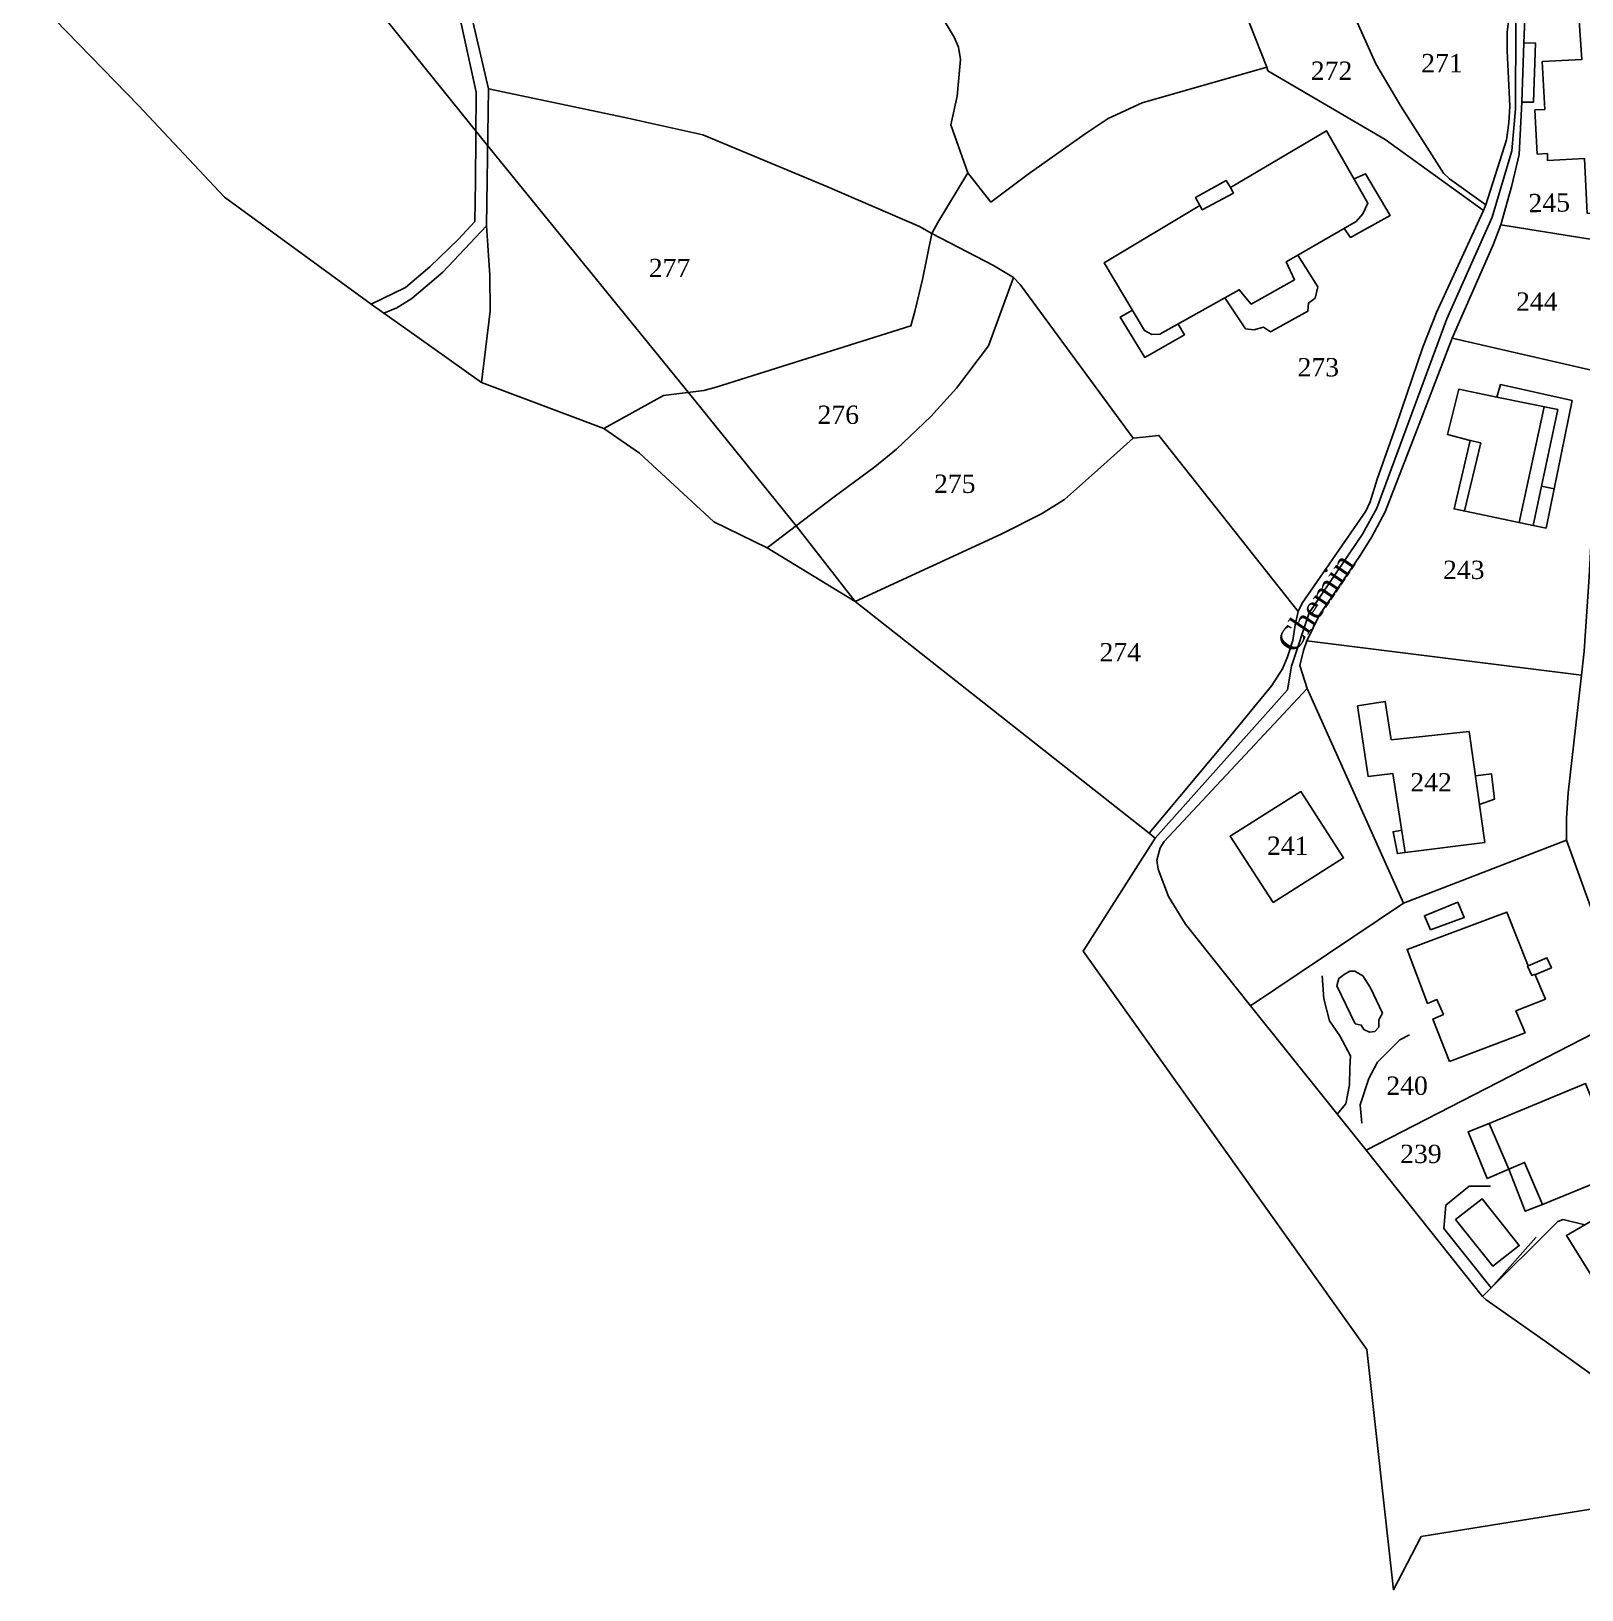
# Model space of a CAD drawing. Extents: x 1206848 to 1207690, y 6153902 to 6154624.
# Drawn here: x 1206983.6 to 1207152.9, y 6153974.8 to 6154145.1 of the extents above; entities that cross this region are included whole.
import ezdxf

# ---------------------------------------------------------------- set-up
doc = ezdxf.new("R2010")
doc.units = 0
doc.linetypes.add('CONTINU', pattern=[0])
for name, color, linetype in [('1LIEUDIT', 7, 'CONTINU'), ('1PARCELLE', 7, 'CONTINU'), ('1SECTION', 7, 'CONTINU'), ('1SUBDSECT', 7, 'CONTINU'), ('1ZONCOMM', 7, 'CONTINU'), ('3BATIDUR', 7, 'CONTINU'), ('3BATILEGER', 7, 'CONTINU'), ('3CHEMIN', 7, 'CONTINU'), ('3FISCLINE', 7, 'CONTINUOUS'), ('3GAZODUC', 7, 'CONTINU'), ('3PARCELLETEX', 7, 'CONTINU'), ('3PISCINE', 7, 'CONTINUOUS'), ('3TOPOLINE', 7, 'CONTINU'), ('3ZONCOMMTEX', 7, 'CONTINU')]:
    doc.layers.add(name, color=color, linetype=linetype)
doc.styles.get("Standard").update_dxf_attribs({"font": 'Times New Roman'})

msp = doc.modelspace()

# ---------------------------------------------------------------- linework, layer by layer
at = {"layer": '1LIEUDIT'}
msp.add_lwpolyline([(1207159.28, 6153984.48), (1207135.35, 6153980.63), (1207132.33, 6153974.81), (1207129.42, 6154001.06), (1207098.43, 6154044.59), (1207106.31, 6154056.93), (1207105.66, 6154057.47), (1207073.56, 6154082.78), (1207063.96, 6154088.63), (1207058.12, 6154091.48), (1207050.01, 6154098.99), (1207046.11, 6154101.66), (1207032.74, 6154106.7), (1207025.7, 6154111.71), (1207022.09, 6154114.28), (1207020.72, 6154115.26), (1207004.69, 6154126.94), (1206995.31, 6154136.96), (1206983.59, 6154149.03)], dxfattribs=at)
at = {"layer": '1PARCELLE'}
for points in [[(1207144.05, 6154123.91), (1207157.88, 6154121.71), (1207161.01, 6154121.29), (1207161.18, 6154121.63), (1207162.1, 6154125.1), (1207162.58, 6154127.61), (1207162.87, 6154131.39), (1207162.82, 6154133.27), (1207162.63, 6154135.44), (1207161.1, 6154147.08), (1207159.25, 6154160), (1207154.71, 6154158.11), (1207154.47, 6154158.29), (1207153.92, 6154157.84), (1207150.31, 6154153.75), (1207146.88, 6154148.35), (1207146.59, 6154147.6), (1207146.66, 6154146.49), (1207146.54, 6154143.76), (1207146.32, 6154137.33), (1207146.05, 6154131.61), (1207145.25, 6154128.23), (1207144.05, 6154123.91)], [(1207138.98, 6154153.84), (1207137.66, 6154153.55), (1207125.65, 6154152.09), (1207130.38, 6154141.51), (1207133.13, 6154136.88), (1207137.79, 6154129.55), (1207138.44, 6154128.94), (1207142.42, 6154126.1), (1207144.65, 6154133.21), (1207144.9, 6154135.05), (1207145.03, 6154136.89), (1207144.72, 6154142.91), (1207144.74, 6154144.98), (1207145.01, 6154147.22), (1207145.61, 6154149.82), (1207143.2, 6154149.01), (1207142.41, 6154148.92), (1207141.51, 6154149.17), (1207140.69, 6154150.16), (1207138.98, 6154153.84)], [(1207125.65, 6154152.09), (1207130.38, 6154141.51), (1207133.13, 6154136.88), (1207137.79, 6154129.55), (1207138.44, 6154128.94), (1207142.42, 6154126.1), (1207142.15, 6154125.48), (1207131.42, 6154133.23), (1207118.62, 6154140.74), (1207118.51, 6154141.14), (1207114.71, 6154150.74), (1207125.65, 6154152.09)], [(1207081.91, 6154122.97), (1207088.66, 6154119.47), (1207090.83, 6154118.18), (1207091.57, 6154117.39), (1207103.89, 6154100.6), (1207106.71, 6154100.92), (1207121.93, 6154081.69), (1207122.35, 6154082.57), (1207129.29, 6154092.63), (1207129.79, 6154093.66), (1207130.55, 6154096.12), (1207132.56, 6154101.89), (1207135.54, 6154110.55), (1207137.02, 6154114.35), (1207142.15, 6154125.48), (1207131.42, 6154133.23), (1207118.62, 6154140.74), (1207118.51, 6154141.14), (1207104.9, 6154137.23), (1207101.18, 6154135.53), (1207098.66, 6154133.87), (1207092.43, 6154129.46), (1207088.37, 6154126.4), (1207085.85, 6154129.59), (1207082.59, 6154124.18), (1207081.91, 6154122.97)], [(1207032.74, 6154106.7), (1207033.71, 6154114.47), (1207033.66, 6154118.42), (1207033.29, 6154123.81), (1207033.5, 6154138.77), (1207048.4, 6154135.64), (1207056.92, 6154133.74), (1207070.44, 6154128.11), (1207080.56, 6154123.72), (1207081.91, 6154122.97), (1207080.91, 6154117.95), (1207080.08, 6154114.44), (1207079.63, 6154112.9), (1207058.38, 6154106.2), (1207057.01, 6154105.83), (1207052.61, 6154105.26), (1207046.11, 6154101.66), (1207032.74, 6154106.7)], [(1207081.91, 6154122.97), (1207080.91, 6154117.95), (1207080.08, 6154114.44), (1207079.63, 6154112.9), (1207058.38, 6154106.2), (1207057.01, 6154105.83), (1207052.61, 6154105.26), (1207046.11, 6154101.66), (1207050.01, 6154098.99), (1207058.12, 6154091.48), (1207063.96, 6154088.63), (1207071.26, 6154094.22), (1207075.68, 6154097.49), (1207078.07, 6154099.42), (1207081.81, 6154102.97), (1207084.63, 6154106.08), (1207088.11, 6154110.7), (1207090.83, 6154118.18), (1207088.66, 6154119.47), (1207081.91, 6154122.97)], [(1207138.74, 6154111.55), (1207143.22, 6154121.72), (1207144.05, 6154123.91), (1207157.88, 6154121.71), (1207156.69, 6154115.69), (1207155.03, 6154107.78), (1207138.74, 6154111.55)], [(1207063.96, 6154088.63), (1207071.26, 6154094.22), (1207075.68, 6154097.49), (1207078.07, 6154099.42), (1207081.81, 6154102.97), (1207084.63, 6154106.08), (1207088.11, 6154110.7), (1207090.83, 6154118.18), (1207091.57, 6154117.39), (1207103.89, 6154100.6), (1207099.99, 6154097.13), (1207096.42, 6154093.91), (1207093.89, 6154092.36), (1207089.48, 6154090.12), (1207073.56, 6154082.78), (1207063.96, 6154088.63)], [(1207138.74, 6154111.55), (1207155.03, 6154107.78), (1207154.86, 6154105.7), (1207154.49, 6154100.44), (1207153.67, 6154085.47), (1207153.15, 6154077.33), (1207152.84, 6154074.73), (1207122.87, 6154078.48), (1207124.24, 6154081.32), (1207128.61, 6154087.67), (1207129.95, 6154089.85), (1207131.43, 6154092.58), (1207135.11, 6154102.15), (1207138.74, 6154111.55)], [(1207103.89, 6154100.6), (1207106.71, 6154100.92), (1207121.93, 6154081.69), (1207121.58, 6154080.23), (1207121.32, 6154078.52), (1207120.76, 6154076.71), (1207120.22, 6154075.42), (1207119.05, 6154073.61), (1207114.19, 6154067.71), (1207105.66, 6154057.47), (1207073.56, 6154082.78), (1207089.48, 6154090.12), (1207093.89, 6154092.36), (1207096.42, 6154093.91), (1207099.99, 6154097.13), (1207103.89, 6154100.6)], [(1207122.87, 6154078.48), (1207152.84, 6154074.73), (1207151.39, 6154061.87), (1207151.2, 6154059.11), (1207151.21, 6154056.69), (1207133.4, 6154049.83), (1207122.89, 6154073.25), (1207122.08, 6154075.77), (1207122.49, 6154077.4), (1207122.87, 6154078.48)], [(1207133.4, 6154049.83), (1207122.89, 6154073.25), (1207107.27, 6154056.57), (1207106.85, 6154055.86), (1207106.5, 6154054.5), (1207106.63, 6154053.53), (1207107.75, 6154050.54), (1207109.6, 6154047.52), (1207116.7, 6154038.62), (1207133.4, 6154049.83)], [(1207133.4, 6154049.83), (1207151.21, 6154056.69), (1207154.49, 6154047.62), (1207158.15, 6154037.64), (1207129.34, 6154022.83), (1207116.7, 6154038.62), (1207133.4, 6154049.83)], [(1207158.15, 6154037.64), (1207129.34, 6154022.83), (1207142.05, 6154006.85), (1207150.28, 6154015.03), (1207150.86, 6154015.25), (1207153.22, 6154014.67), (1207158.58, 6154017.76), (1207164.26, 6154020.94), (1207160.31, 6154031.72), (1207158.15, 6154037.64)], [(1207165.85, 6153988.03), (1207160.28, 6153993.46), (1207157.76, 6153995.59), (1207148.79, 6154002.03), (1207142.45, 6154006.49), (1207142.05, 6154006.85), (1207150.28, 6154015.03), (1207150.86, 6154015.25), (1207153.22, 6154014.67), (1207158.58, 6154017.76), (1207164.26, 6154020.94), (1207164.54, 6154019.76), (1207166.1, 6154008.38), (1207166.75, 6154003.07), (1207166.72, 6153999.97), (1207166.65, 6153997.33), (1207166.03, 6153987.86), (1207165.85, 6153988.03)]]:
    msp.add_lwpolyline(points, close=True, dxfattribs=at)
for points in [[(1207114.71, 6154150.74), (1207118.51, 6154141.14), (1207104.9, 6154137.23), (1207101.18, 6154135.53), (1207098.66, 6154133.87), (1207092.43, 6154129.46), (1207088.37, 6154126.4), (1207085.85, 6154129.59), (1207084.01, 6154134.85), (1207084.67, 6154137.96), (1207085.05, 6154141.99), (1207084.83, 6154143.33), (1207084.36, 6154144.42), (1207082.49, 6154147.51)], [(1206983.59, 6154149.03), (1206995.31, 6154136.96), (1207004.69, 6154126.94), (1207020.72, 6154115.26), (1207022.09, 6154114.28), (1207025.7, 6154111.71), (1207032.74, 6154106.7), (1207033.71, 6154114.47), (1207033.66, 6154118.42), (1207033.29, 6154123.81), (1207033.5, 6154138.77), (1207031.8, 6154146.13)], [(1207082.49, 6154147.51), (1207084.36, 6154144.42), (1207084.83, 6154143.33), (1207085.05, 6154141.99), (1207084.67, 6154137.96), (1207084.01, 6154134.85), (1207085.85, 6154129.59), (1207082.59, 6154124.18), (1207081.91, 6154122.97), (1207080.56, 6154123.72), (1207080.56, 6154123.72), (1207070.44, 6154128.11), (1207056.92, 6154133.74), (1207048.4, 6154135.64), (1207033.5, 6154138.77), (1207031.8, 6154146.13)]]:
    msp.add_lwpolyline(points, dxfattribs=at)
at = {"layer": '1SECTION'}
msp.add_lwpolyline([(1206983.59, 6154149.03), (1206995.31, 6154136.96), (1207004.69, 6154126.94), (1207020.72, 6154115.26), (1207022.09, 6154114.28), (1207025.7, 6154111.71), (1207032.74, 6154106.7), (1207046.11, 6154101.66), (1207050.01, 6154098.99), (1207058.12, 6154091.48), (1207063.96, 6154088.63), (1207073.56, 6154082.78), (1207105.66, 6154057.47), (1207106.31, 6154056.93), (1207098.43, 6154044.59), (1207129.42, 6154001.06), (1207132.33, 6153974.81), (1207135.35, 6153980.63), (1207159.28, 6153984.48)], dxfattribs=at)
at = {"layer": '1SUBDSECT'}
msp.add_lwpolyline([(1206983.59, 6154149.03), (1206995.31, 6154136.96), (1207004.69, 6154126.94), (1207020.72, 6154115.26), (1207022.09, 6154114.28), (1207025.7, 6154111.71), (1207032.74, 6154106.7), (1207046.11, 6154101.66), (1207050.01, 6154098.99), (1207058.12, 6154091.48), (1207063.96, 6154088.63), (1207073.56, 6154082.78), (1207105.66, 6154057.47), (1207106.31, 6154056.93), (1207098.43, 6154044.59), (1207129.42, 6154001.06), (1207132.33, 6153974.81), (1207135.35, 6153980.63), (1207159.28, 6153984.48)], dxfattribs=at)
at = {"layer": '1ZONCOMM'}
msp.add_lwpolyline([(1207106.31, 6154056.93), (1207120.75, 6154073.12), (1207121.2, 6154075.71), (1207123.11, 6154081.53), (1207128.95, 6154090.13), (1207130.51, 6154092.96), (1207138.13, 6154113.65), (1207143.11, 6154124.75), (1207145.25, 6154131.99), (1207145.63, 6154136.58), (1207145.67, 6154145.97)], dxfattribs=at)
at = {"layer": '3BATIDUR'}
for points in [[(1207148.55, 6154141.76), (1207152.9, 6154141.99), (1207152.48, 6154147.83), (1207157.11, 6154148.16), (1207157.53, 6154142.16), (1207157, 6154142.13), (1207157.75, 6154131.33), (1207159.3, 6154131.44), (1207159.72, 6154125.4), (1207153.47, 6154125.17), (1207153.16, 6154131.17), (1207149.15, 6154130.95), (1207149.12, 6154131.69), (1207148.02, 6154131.64), (1207147.76, 6154136.46), (1207148.84, 6154136.52), (1207148.55, 6154141.76)], [(1207146.54, 6154143.76), (1207147.82, 6154143.79), (1207147.59, 6154137.3), (1207146.32, 6154137.33), (1207146.54, 6154143.76)], [(1207111.19, 6154126.01), (1207100.73, 6154119.75), (1207105.13, 6154112.36), (1207105.95, 6154111.92), (1207106.81, 6154111.96), (1207113.92, 6154115.94), (1207115.48, 6154116.82), (1207116.78, 6154115.26), (1207121.5, 6154117.91), (1207120.6, 6154119.87), (1207121.89, 6154120.61), (1207128.23, 6154124.29), (1207128.97, 6154125.1), (1207129.52, 6154126.29), (1207125.01, 6154134.18), (1207114.51, 6154127.98), (1207114.86, 6154127.39), (1207111.44, 6154125.55), (1207111.19, 6154126.01)], [(1207147.56, 6154091.09), (1207138.94, 6154092.89), (1207140.7, 6154100.37), (1207138.21, 6154101), (1207139.47, 6154105.95), (1207143.61, 6154105.1), (1207143.99, 6154106.47), (1207151.82, 6154104.72), (1207149.86, 6154095.07), (1207148.47, 6154095.36), (1207147.56, 6154091.09)], [(1207133.59, 6154055.35), (1207132.26, 6154063.98), (1207129.56, 6154063.64), (1207128.4, 6154071.37), (1207131.42, 6154071.85), (1207132.08, 6154067.66), (1207140.58, 6154068.58), (1207142.29, 6154056.46), (1207133.59, 6154055.35)], [(1207119.17, 6154049.89), (1207114.5, 6154057.13), (1207122.22, 6154062.01), (1207126.88, 6154054.78), (1207119.17, 6154049.89)], [(1207138.42, 6154032.51), (1207136.63, 6154037.15), (1207137.77, 6154037.67), (1207137.07, 6154039.29), (1207136.04, 6154038.86), (1207133.81, 6154044.75), (1207144.71, 6154048.85), (1207147.04, 6154042.98), (1207146.96, 6154042.95), (1207147.41, 6154041.92), (1207147.74, 6154042.05), (1207148.91, 6154039.32), (1207145.68, 6154038.04), (1207146.69, 6154035.67), (1207138.42, 6154032.51)], [(1207148.6, 6154016.9), (1207146.63, 6154021.49), (1207144.91, 6154020.75), (1207142.75, 6154025.74), (1207153.27, 6154030.11), (1207154.81, 6154026.33), (1207156.63, 6154027.1), (1207159.06, 6154021.2), (1207148.6, 6154016.9)], [(1207162.38, 6154010.21), (1207157.64, 6154007.39), (1207162.12, 6154000.35), (1207160.14, 6153999.16), (1207151.21, 6154013.51), (1207153.22, 6154014.67), (1207158.58, 6154017.76), (1207162.38, 6154010.21)]]:
    msp.add_lwpolyline(points, close=True, dxfattribs=at)
at = {"layer": '3BATILEGER'}
for points in [[(1207114.51, 6154127.98), (1207114.04, 6154128.77), (1207110.72, 6154126.91), (1207111.19, 6154126.01), (1207111.44, 6154125.55), (1207114.86, 6154127.39), (1207114.51, 6154127.98)], [(1207113.92, 6154115.94), (1207115.48, 6154116.82), (1207116.78, 6154115.26), (1207121.5, 6154117.91), (1207120.6, 6154119.87), (1207121.89, 6154120.61), (1207124.07, 6154117.15), (1207123.78, 6154115.91), (1207123.05, 6154115.36), (1207122.97, 6154114.48), (1207118.91, 6154112.24), (1207118.13, 6154112.72), (1207117.08, 6154112.43), (1207116.15, 6154112.56), (1207113.92, 6154115.94)], [(1207147.56, 6154091.09), (1207148.99, 6154090.79), (1207149.86, 6154095.07), (1207148.47, 6154095.36), (1207147.56, 6154091.09)], [(1207136.37, 6154046.9), (1207135.7, 6154048.44), (1207139.33, 6154049.91), (1207140.04, 6154048.26), (1207136.37, 6154046.9)]]:
    msp.add_lwpolyline(points, close=True, dxfattribs=at)
at = {"layer": '3CHEMIN'}
for points in [[(1207025.18, 6154165.86), (1207026.58, 6154163.27), (1207030.6, 6154145.58), (1207032.16, 6154138.39), (1207032.1, 6154128.66), (1207032.01, 6154124.28)], [(1207032.01, 6154124.28), (1207030.26, 6154122.36), (1207027.1, 6154119.31), (1207024.44, 6154117.06), (1207020.72, 6154115.26)], [(1207033.29, 6154123.81), (1207028.55, 6154118.76), (1207025.16, 6154115.86), (1207023.5, 6154114.85), (1207022.09, 6154114.28)]]:
    msp.add_lwpolyline(points, dxfattribs=at)
at = {"layer": '3FISCLINE'}
for points in [[(1207146.54, 6154143.76), (1207147.82, 6154143.79), (1207147.59, 6154137.3), (1207146.32, 6154137.33)], [(1207128.02, 6154128.93), (1207129.28, 6154129.5), (1207131.96, 6154124.95), (1207127.62, 6154122.54), (1207126.92, 6154123.53)], [(1207103.81, 6154114.6), (1207102.49, 6154113.84), (1207105.18, 6154109.42), (1207109.51, 6154111.91), (1207108.8, 6154113.08)], [(1207143.61, 6154105.1), (1207150.26, 6154103.74), (1207148.47, 6154095.36)], [(1207148.78, 6154104.04), (1207146.04, 6154091.41)], [(1207140.7, 6154100.37), (1207141.84, 6154100.09), (1207140.07, 6154092.66)], [(1207141.26, 6154063.71), (1207143.02, 6154063.95), (1207143.36, 6154061.19), (1207141.71, 6154060.59)], [(1207133.22, 6154057.78), (1207132.27, 6154057.62), (1207132.75, 6154055.24), (1207133.59, 6154055.35)], [(1207147.04, 6154042.98), (1207149.08, 6154043.86), (1207149.56, 6154042.76), (1207147.77, 6154041.99)], [(1207142.75, 6154025.74), (1207140.47, 6154024.85), (1207142.54, 6154019.74), (1207144.91, 6154020.75), (1207146.7, 6154016.17), (1207148.6, 6154016.9)]]:
    msp.add_lwpolyline(points, dxfattribs=at)
at = {"layer": '3GAZODUC'}
msp.add_lwpolyline([(1207085.66, 6154446.8), (1207060.42, 6154333.54), (1207054.27, 6154306.88), (1207041.28, 6154249.89), (1207028.41, 6154192.81), (1207021.92, 6154164.98), (1207018.76, 6154150.81), (1207033.42, 6154132.58), (1207055.33, 6154105.62), (1207067.09, 6154091.02), (1207073.56, 6154082.78)], dxfattribs=at)
at = {"layer": '3PISCINE'}
for points in [[(1207128.1, 6154042.4), (1207128.98, 6154041.87), (1207129.81, 6154040.56), (1207131.12, 6154037.79), (1207130.72, 6154037.07), (1207130.72, 6154036.29), (1207130.28, 6154035.8), (1207129.7, 6154035.74), (1207129.07, 6154036.03), (1207128.8, 6154036.5), (1207128.15, 6154036.64), (1207126.15, 6154040.78), (1207126.36, 6154041.59), (1207126.94, 6154042.03), (1207127.57, 6154042.4), (1207128.1, 6154042.4)], [(1207139.11, 6154015.25), (1207141.99, 6154017.53), (1207146.05, 6154012.42), (1207143.18, 6154010.15), (1207139.11, 6154015.25)]]:
    msp.add_lwpolyline(points, close=True, dxfattribs=at)
at = {"layer": '3TOPOLINE'}
for points in [[(1207126.18, 6154026.78), (1207127.13, 6154027.89), (1207127.51, 6154029.99), (1207127.55, 6154031.88), (1207127.62, 6154033.14), (1207126.48, 6154035.33), (1207125.33, 6154036.98), (1207124.7, 6154039.38), (1207124.52, 6154041.88)], [(1207128.85, 6154025.79), (1207128.67, 6154027.8), (1207129.63, 6154030.65), (1207130.56, 6154032.45), (1207133.01, 6154034.89), (1207134.07, 6154035.44)], [(1207142.92, 6154018.89), (1207140.6, 6154018.91), (1207138.05, 6154016.83), (1207137.82, 6154014.27), (1207143, 6154007.81), (1207147.91, 6154013.33)]]:
    msp.add_lwpolyline(points, dxfattribs=at)

# ---------------------------------------------------------------- texts
at = {"layer": '3PARCELLETEX'}
for s, p in [('272', (1207123.3, 6154139.75)), ('271', (1207135.35, 6154140.58)), ('277', (1207051.02, 6154118.2)), ('244', (1207145.7, 6154114.53)), ('273', (1207121.85, 6154107.36)), ('276', (1207069.44, 6154102.17)), ('275', (1207082.16, 6154094.63)), ('243', (1207137.73, 6154085.23)), ('274', (1207100.23, 6154076.23)), ('242', (1207134.16, 6154062.02)), ('241', (1207118.51, 6154055.09)), ('240', (1207131.54, 6154028.88)), ('239', (1207133.05, 6154021.43))]:
    msp.add_text(s, height=2, dxfattribs=at).set_placement(p)
msp.add_text('245', height=2, rotation=1.2, dxfattribs=at).set_placement((1207147.08, 6154125.28))
at = {"layer": '3ZONCOMMTEX'}
msp.add_text('Chemin', height=2.5, rotation=55.8, dxfattribs=at).set_placement((1207121.51, 6154076.98))

doc.saveas('drawing.dxf')
